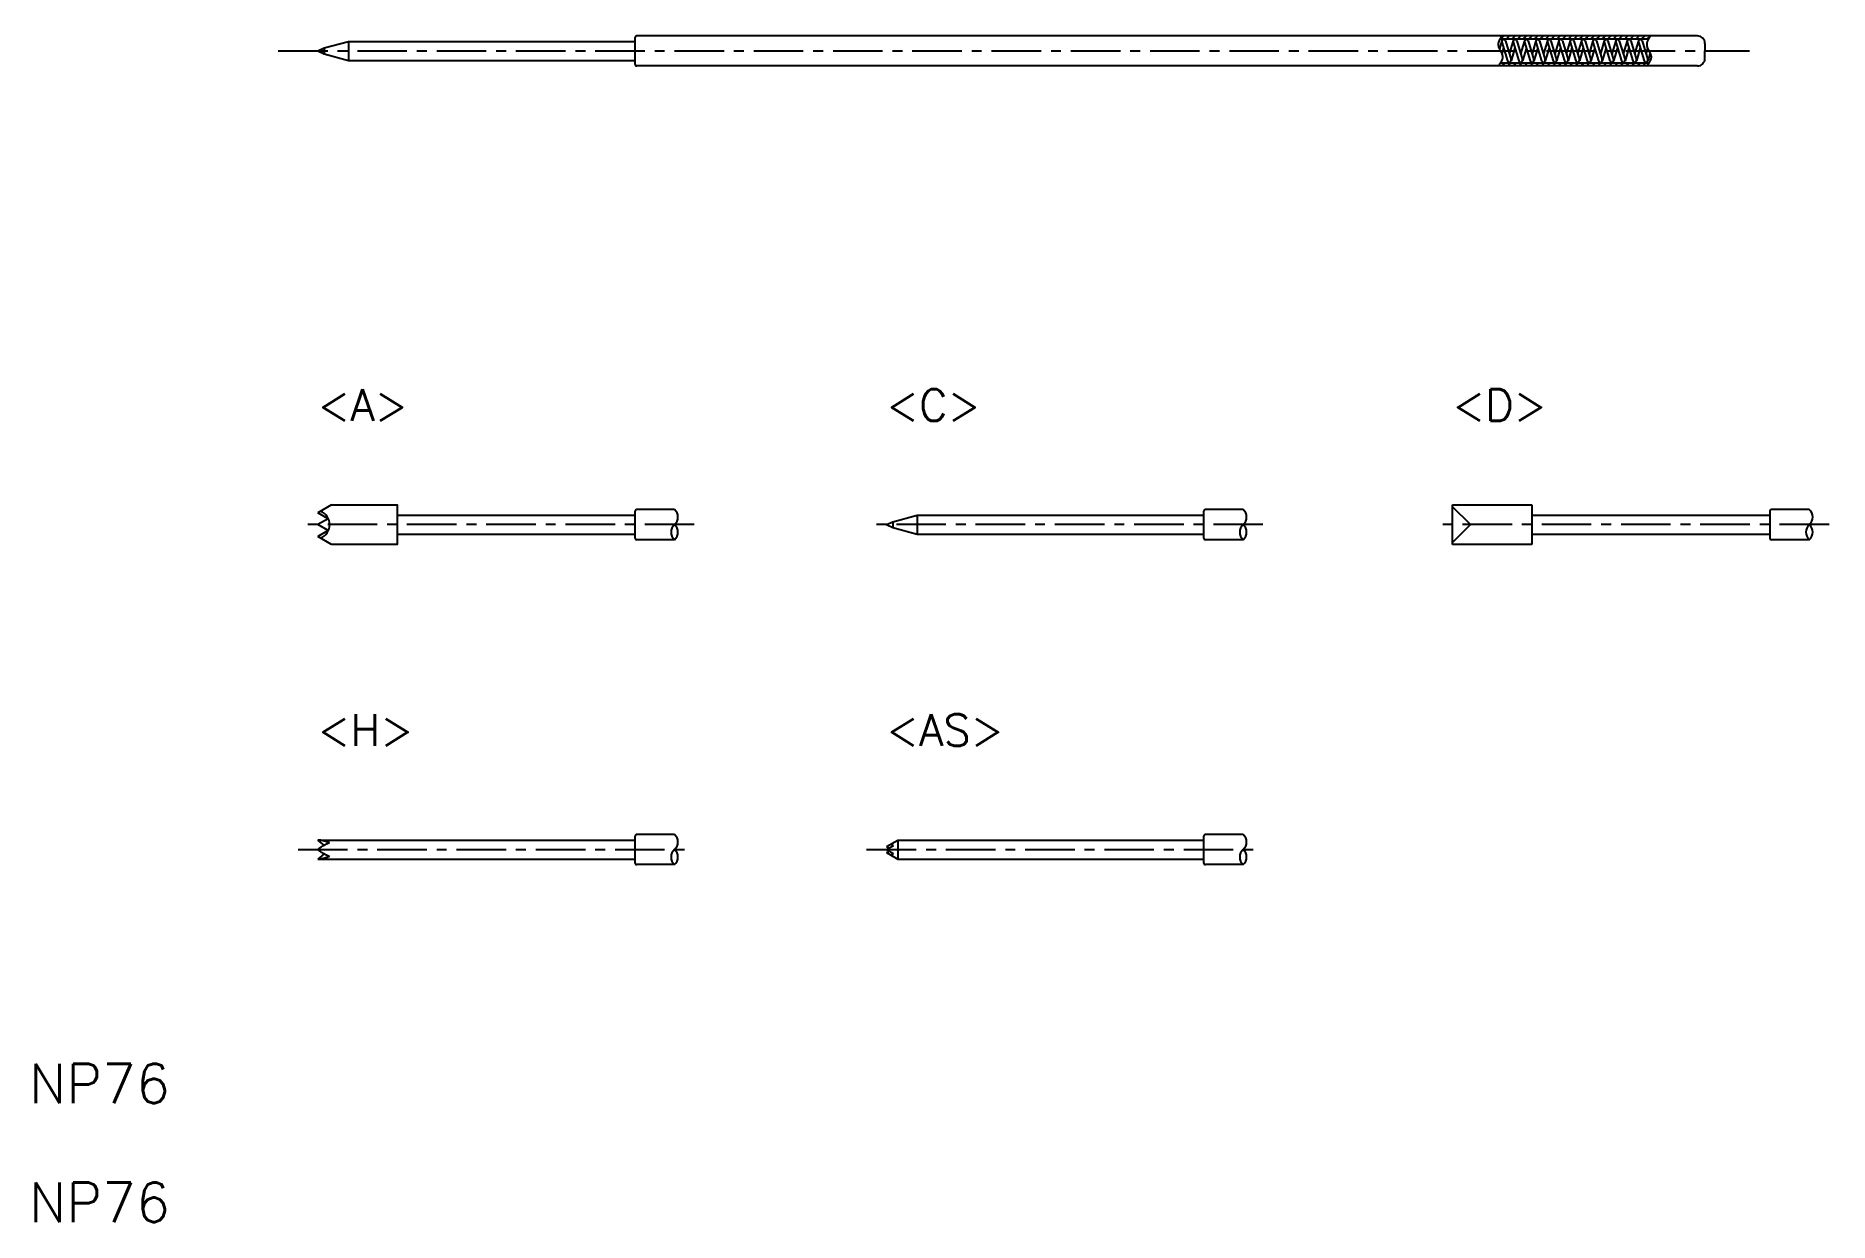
# Model space of a CAD drawing. Extents: x 58.4 to 103.7, y -12.7 to 17.3.
import ezdxf
from ezdxf.enums import TextEntityAlignment as Align

# ---------------------------------------------------------------- set-up
doc = ezdxf.new("R2010")
doc.units = 0
doc.linetypes.add('CENTER', pattern=[2, 1.25, -0.25, 0.25, -0.25])
doc.layers.get('0').update_dxf_attribs({"linetype": 'CONTINUOUS'})
doc.layers.add('CENTER', color=1, linetype='CENTER')
doc.styles.get("Standard").update_dxf_attribs({"font": 'txt.shx', "width": 0.7, "bigfont": 'bigfont.shx'})

# ---------------------------------------------------------------- blocks, each defined once
blk = doc.blocks.new('*X5')
at = {"color": 0, "linetype": 'CONTINUOUS'}
for p, q in [((201.818, 60.475), (201.943, 60.6)), ((202.043, 60.475), (202.168, 60.6)), ((202.267, 60.475), (202.392, 60.6)), ((202.492, 60.475), (202.617, 60.6)), ((202.716, 60.475), (202.841, 60.6)), ((202.941, 60.475), (203.066, 60.6)), ((203.165, 60.475), (203.29, 60.6)), ((203.39, 60.475), (203.515, 60.6)), ((203.614, 60.475), (203.739, 60.6)), ((203.839, 60.475), (203.964, 60.6)), ((204.063, 60.475), (204.188, 60.6)), ((204.288, 60.475), (204.413, 60.6)), ((204.512, 60.475), (204.637, 60.6)), ((204.737, 60.475), (204.862, 60.6)), ((204.961, 60.475), (205.086, 60.6)), ((205.186, 60.475), (205.311, 60.6)), ((205.41, 60.475), (205.535, 60.6)), ((205.635, 60.475), (205.76, 60.6)), ((205.859, 60.475), (205.984, 60.6)), ((206.084, 60.475), (206.209, 60.6)), ((206.308, 60.475), (206.433, 60.6)), ((206.533, 60.475), (206.658, 60.6)), ((206.757, 60.475), (206.882, 60.6)), ((206.982, 60.475), (207.107, 60.6)), ((207.206, 60.475), (207.331, 60.6)), ((207.431, 60.475), (207.556, 60.6)), ((207.655, 60.475), (207.78, 60.6)), ((201.866, 59.4), (201.991, 59.525)), ((202.09, 59.4), (202.215, 59.525)), ((202.315, 59.4), (202.44, 59.525)), ((202.539, 59.4), (202.664, 59.525)), ((202.764, 59.4), (202.889, 59.525)), ((202.988, 59.4), (203.113, 59.525)), ((203.213, 59.4), (203.338, 59.525)), ((203.437, 59.4), (203.562, 59.525)), ((203.662, 59.4), (203.787, 59.525)), ((203.886, 59.4), (204.011, 59.525)), ((204.111, 59.4), (204.236, 59.525)), ((204.335, 59.4), (204.46, 59.525)), ((204.56, 59.4), (204.685, 59.525)), ((204.784, 59.4), (204.909, 59.525)), ((205.009, 59.4), (205.134, 59.525)), ((205.233, 59.4), (205.358, 59.525)), ((205.458, 59.4), (205.583, 59.525)), ((205.682, 59.4), (205.807, 59.525)), ((205.907, 59.4), (206.032, 59.525)), ((206.131, 59.4), (206.256, 59.525)), ((206.356, 59.4), (206.481, 59.525)), ((206.58, 59.4), (206.705, 59.525)), ((206.805, 59.4), (206.93, 59.525)), ((207.029, 59.4), (207.154, 59.525)), ((207.254, 59.4), (207.379, 59.525)), ((207.478, 59.4), (207.603, 59.525))]:
    blk.add_line(p, q, dxfattribs=at)

msp = doc.modelspace()

# ---------------------------------------------------------------- linework, layer by layer
at = {"color": 7, "linetype": 'CONTINUOUS'}
for p, q in [((73.533, 17.215), (73.533, 16.555)), ((100.343, 17.265), (73.583, 17.265)), ((65.533, 16.885), (65.694, 16.96)), ((65.533, 16.885), (65.694, 16.81)), ((65.694, 16.96), (66.309, 17.125)), ((65.694, 16.96), (65.694, 16.81)), ((65.694, 16.81), (66.309, 16.645)), ((66.309, 17.125), (73.533, 17.125)), ((66.309, 17.125), (66.309, 16.645)), ((100.533, 17.075), (100.533, 16.885)), ((100.533, 16.695), (100.533, 16.885)), ((66.309, 16.645), (73.533, 16.645)), ((100.343, 16.505), (73.583, 16.505)), ((65.879, 5.426, 0.006), (65.533, 5.226, 0.006)), ((65.793, 5.076, 0.006), (65.533, 5.226, 0.006)), ((65.793, 5.076, 0.006), (65.533, 4.926, 0.006)), ((67.533, 5.166, 0.006), (73.533, 5.166, 0.006)), ((73.533, 5.256, 0.006), (73.533, 4.596, 0.006)), ((74.533, 5.306, 0.006), (73.583, 5.306, 0.006)), ((79.881, 4.926, 0.006), (80.042, 5.001, 0.006)), ((80.042, 5.001, 0.006), (80.658, 5.166, 0.006)), ((80.042, 5.001, 0.006), (80.042, 4.851, 0.006)), ((80.658, 5.166, 0.006), (80.658, 4.686, 0.006)), ((80.658, 5.166, 0.006), (87.881, 5.166, 0.006)), ((87.881, 5.256, 0.006), (87.881, 4.596, 0.006)), ((88.881, 5.306, 0.006), (87.931, 5.306, 0.006)), ((94.166, 5.426, 0.006), (96.166, 5.426, 0.006)), ((94.166, 4.426, 0.006), (94.166, 5.426, 0.006)), ((94.616, 4.926, 0.006), (94.166, 5.376, 0.006)), ((96.166, 5.426, 0.006), (96.166, 4.426, 0.006)), ((96.166, 5.166, 0.006), (102.166, 5.166, 0.006)), ((102.166, 5.256, 0.006), (102.166, 4.596, 0.006)), ((103.166, 5.306, 0.006), (102.216, 5.306, 0.006)), ((65.793, 4.776, 0.006), (65.533, 4.926, 0.006)), ((65.793, 4.776, 0.006), (65.533, 4.626, 0.006)), ((65.879, 4.426, 0.006), (65.533, 4.626, 0.006)), ((67.533, 4.686, 0.006), (73.533, 4.686, 0.006)), ((74.533, 4.546, 0.006), (73.583, 4.546, 0.006)), ((79.881, 4.926, 0.006), (80.042, 4.851, 0.006)), ((80.042, 4.851, 0.006), (80.658, 4.686, 0.006)), ((80.658, 4.686, 0.006), (87.881, 4.686, 0.006)), ((88.881, 4.546, 0.006), (87.931, 4.546, 0.006)), ((94.616, 4.926, 0.006), (94.166, 4.476, 0.006)), ((96.166, 4.686, 0.006), (102.166, 4.686, 0.006)), ((103.166, 4.546, 0.006), (102.216, 4.546, 0.006)), ((96.166, 4.426, 0.006), (94.166, 4.426, 0.006)), ((65.533, -3.035, 0.006), (73.533, -3.035, -0.026)), ((73.533, -2.945, 0.006), (73.533, -3.605, 0.006)), ((74.533, -2.895, 0.006), (73.583, -2.895, 0.006)), ((79.881, -3.2, 0.038), (80.167, -3.035, 0.037)), ((79.992, -3.136, 0.039), (80.057, -3.174, 0.039)), ((80.167, -3.035, 0.037), (80.167, -3.515, 0.037)), ((80.167, -3.035, 0.037), (87.881, -3.035, 0.006)), ((87.881, -2.945, 0.044), (87.881, -3.605, 0.044)), ((88.881, -2.895, 0.044), (87.931, -2.895, 0.044)), ((65.533, -3.515, 0.006), (73.533, -3.515, -0.026)), ((79.881, -3.275, 0.039), (80.057, -3.174, 0.039)), ((79.881, -3.2, 0.038), (79.946, -3.238, 0.037)), ((79.881, -3.275, 0.039), (80.057, -3.377, 0.039)), ((79.881, -3.35, 0.038), (79.946, -3.313, 0.037)), ((79.881, -3.35, 0.038), (80.167, -3.515, 0.037)), ((79.992, -3.415, 0.039), (80.057, -3.377, 0.039)), ((80.167, -3.515, 0.037), (87.881, -3.515, 0.006)), ((74.533, -3.655, 0.006), (73.583, -3.655, 0.006)), ((88.881, -3.655, 0.044), (87.931, -3.655, 0.044))]:
    msp.add_line(p, q, dxfattribs=at)
at = {"color": 3}
for p, q in [((95.406, 17.137), (95.346, 16.937)), ((95.36, 17.186), (99.108, 17.186)), ((95.406, 17.109), (95.55, 16.634)), ((95.452, 16.959), (95.407, 16.812)), ((95.497, 17.137), (95.641, 16.662)), ((95.694, 17.137), (95.595, 16.812)), ((95.739, 16.959), (95.641, 16.634)), ((95.694, 17.109), (95.837, 16.634)), ((95.785, 17.137), (95.928, 16.662)), ((95.981, 17.137), (95.883, 16.812)), ((96.027, 16.959), (95.928, 16.634)), ((95.981, 17.109), (96.125, 16.634)), ((96.072, 17.137), (96.216, 16.662)), ((96.269, 17.137), (96.17, 16.812)), ((96.314, 16.959), (96.216, 16.634)), ((96.269, 17.109), (96.412, 16.634)), ((96.36, 17.137), (96.503, 16.662)), ((96.556, 17.137), (96.458, 16.812)), ((96.602, 16.959), (96.503, 16.634)), ((96.556, 17.109), (96.7, 16.634)), ((96.647, 17.137), (96.791, 16.662)), ((96.844, 17.137), (96.745, 16.812)), ((96.889, 16.959), (96.791, 16.634)), ((96.844, 17.109), (96.987, 16.634)), ((96.935, 17.137), (97.078, 16.662)), ((97.131, 17.137), (97.033, 16.812)), ((97.177, 16.959), (97.078, 16.634)), ((97.131, 17.109), (97.275, 16.634)), ((97.222, 17.137), (97.366, 16.662)), ((97.419, 17.137), (97.32, 16.812)), ((97.464, 16.959), (97.366, 16.634)), ((97.419, 17.109), (97.562, 16.634)), ((97.51, 17.137), (97.653, 16.662)), ((97.706, 17.137), (97.608, 16.812)), ((97.752, 16.959), (97.653, 16.634)), ((97.706, 17.109), (97.85, 16.634)), ((97.797, 17.137), (97.941, 16.662)), ((97.994, 17.137), (97.895, 16.812)), ((98.039, 16.959), (97.941, 16.634)), ((97.994, 17.109), (98.137, 16.634)), ((98.085, 17.137), (98.228, 16.662)), ((98.281, 17.137), (98.183, 16.812)), ((98.327, 16.959), (98.228, 16.634)), ((98.281, 17.109), (98.425, 16.634)), ((98.372, 17.137), (98.516, 16.662)), ((98.569, 17.137), (98.47, 16.812)), ((98.614, 16.959), (98.516, 16.634)), ((98.569, 17.109), (98.712, 16.634)), ((98.66, 17.137), (98.803, 16.662)), ((98.856, 17.137), (98.758, 16.812)), ((98.902, 16.959), (98.803, 16.634)), ((98.856, 17.109), (99, 16.634)), ((98.947, 17.137), (99.091, 16.662)), ((99.087, 16.95), (99.045, 16.812)), ((99.149, 16.826), (99.091, 16.634)), ((95.372, 16.585), (99.119, 16.585))]:
    msp.add_line(p, q, dxfattribs=at)
at = {"color": 7, "linetype": 'CONTINUOUS', "extrusion": (-0.5, -0.612372, -0.612372)}
msp.add_line((65.695, -3.168, 0.006), (65.533, -3.035, 0.006), dxfattribs=at)
at = {"color": 7, "linetype": 'CONTINUOUS', "extrusion": (-0.5, 0.612372, -0.612372)}
msp.add_line((65.695, -3.383, 0.006), (65.533, -3.515, 0.006), dxfattribs=at)
at = {"color": 7, "linetype": 'CONTINUOUS'}
msp.add_lwpolyline([(65.879, 5.426), (67.533, 5.426), (67.533, 4.426), (65.879, 4.426)], dxfattribs=at)
at = {"color": 3}
for points in [[(95.41, 17.265, 0), (95.407, 17.261, 0), (95.405, 17.257, 0), (95.402, 17.253, 0), (95.399, 17.249, 0), (95.396, 17.245, 0), (95.394, 17.242, 0), (95.391, 17.238, 0), (95.389, 17.234, 0), (95.386, 17.23, 0), (95.384, 17.226, 0), (95.381, 17.222, 0), (95.379, 17.218, 0), (95.377, 17.214, 0), (95.374, 17.21, 0), (95.372, 17.206, 0), (95.369, 17.202, 0), (95.367, 17.198, 0), (95.365, 17.194, 0), (95.362, 17.19, 0), (95.36, 17.186, 0), (95.358, 17.182, 0), (95.356, 17.178, 0), (95.353, 17.174, 0), (95.351, 17.17, 0), (95.35, 17.166, 0), (95.348, 17.162, 0), (95.345, 17.158, 0), (95.343, 17.154, 0), (95.341, 17.15, 0), (95.34, 17.146, 0), (95.338, 17.142, 0), (95.336, 17.138, 0), (95.334, 17.134, 0), (95.333, 17.13, 0), (95.331, 17.126, 0), (95.33, 17.122, 0), (95.329, 17.118, 0), (95.327, 17.114, 0), (95.326, 17.11, 0), (95.324, 17.106, 0), (95.324, 17.102, 0), (95.322, 17.098, 0), (95.321, 17.094, 0), (95.32, 17.09, 0), (95.319, 17.086, 0), (95.319, 17.082, 0), (95.318, 17.078, 0), (95.317, 17.074, 0), (95.317, 17.07, 0), (95.316, 17.066, 0), (95.316, 17.062, 0), (95.315, 17.058, 0), (95.315, 17.054, 0), (95.315, 17.05, 0), (95.315, 17.046, 0), (95.315, 17.042, 0), (95.315, 17.038, 0), (95.315, 17.034, 0), (95.316, 17.03, 0), (95.317, 17.026, 0), (95.317, 17.022, 0), (95.317, 17.018, 0), (95.319, 17.014, 0), (95.319, 17.01, 0), (95.32, 17.006, 0), (95.321, 17.002, 0), (95.322, 16.998, 0), (95.323, 16.993, 0), (95.324, 16.989, 0), (95.326, 16.985, 0), (95.327, 16.981, 0), (95.329, 16.977, 0), (95.33, 16.973, 0), (95.331, 16.969, 0), (95.333, 16.965, 0), (95.334, 16.961, 0), (95.336, 16.957, 0), (95.338, 16.953, 0), (95.34, 16.949, 0), (95.342, 16.945, 0), (95.344, 16.941, 0), (95.346, 16.937, 0), (95.348, 16.933, 0), (95.35, 16.929, 0), (95.351, 16.925, 0), (95.353, 16.921, 0), (95.355, 16.916, 0), (95.357, 16.912, 0), (95.36, 16.908, 0), (95.362, 16.904, 0), (95.364, 16.9, 0), (95.366, 16.896, 0), (95.368, 16.892, 0), (95.37, 16.888, 0), (95.372, 16.884, 0), (95.374, 16.88, 0), (95.376, 16.876, 0), (95.379, 16.872, 0), (95.381, 16.868, 0), (95.383, 16.864, 0), (95.385, 16.86, 0), (95.387, 16.856, 0), (95.389, 16.852, 0), (95.391, 16.848, 0), (95.393, 16.844, 0), (95.395, 16.84, 0), (95.396, 16.835, 0), (95.398, 16.831, 0), (95.4, 16.827, 0), (95.402, 16.823, 0), (95.404, 16.819, 0), (95.405, 16.815, 0), (95.407, 16.811, 0), (95.409, 16.807, 0), (95.41, 16.803, 0), (95.412, 16.799, 0), (95.414, 16.795, 0), (95.415, 16.791, 0), (95.416, 16.787, 0), (95.417, 16.783, 0), (95.418, 16.779, 0), (95.419, 16.775, 0), (95.421, 16.771, 0), (95.421, 16.767, 0), (95.422, 16.763, 0), (95.423, 16.759, 0), (95.424, 16.755, 0), (95.424, 16.751, 0), (95.424, 16.747, 0), (95.425, 16.743, 0), (95.425, 16.739, 0), (95.426, 16.735, 0), (95.426, 16.731, 0), (95.426, 16.727, 0), (95.426, 16.723, 0), (95.425, 16.719, 0), (95.425, 16.716, 0), (95.424, 16.712, 0), (95.424, 16.708, 0), (95.423, 16.704, 0), (95.422, 16.7, 0), (95.422, 16.696, 0), (95.421, 16.692, 0), (95.42, 16.688, 0), (95.419, 16.684, 0), (95.418, 16.68, 0), (95.417, 16.676, 0), (95.415, 16.672, 0), (95.414, 16.668, 0), (95.413, 16.664, 0), (95.412, 16.66, 0), (95.41, 16.657, 0), (95.408, 16.653, 0), (95.407, 16.649, 0), (95.405, 16.645, 0), (95.403, 16.641, 0), (95.402, 16.637, 0), (95.4, 16.633, 0), (95.398, 16.629, 0), (95.396, 16.625, 0), (95.393, 16.622, 0), (95.391, 16.618, 0), (95.389, 16.614, 0), (95.387, 16.61, 0), (95.385, 16.606, 0), (95.383, 16.602, 0), (95.38, 16.598, 0), (95.378, 16.594, 0), (95.376, 16.59, 0), (95.373, 16.587, 0), (95.37, 16.583, 0), (95.368, 16.579, 0), (95.365, 16.575, 0), (95.363, 16.571, 0), (95.36, 16.567, 0), (95.357, 16.563, 0), (95.355, 16.559, 0), (95.352, 16.556, 0), (95.35, 16.552, 0), (95.346, 16.548, 0), (95.344, 16.544, 0), (95.341, 16.54, 0), (95.338, 16.536, 0), (95.336, 16.532, 0), (95.332, 16.529, 0), (95.33, 16.525, 0), (95.327, 16.521, 0), (95.324, 16.517, 0), (95.321, 16.513, 0), (95.319, 16.509, 0), (95.315, 16.505, 0)], [(99.157, 17.265, 0), (99.155, 17.261, 0), (99.152, 17.257, 0), (99.15, 17.253, 0), (99.147, 17.249, 0), (99.145, 17.245, 0), (99.142, 17.242, 0), (99.139, 17.238, 0), (99.137, 17.234, 0), (99.134, 17.23, 0), (99.132, 17.226, 0), (99.129, 17.222, 0), (99.127, 17.218, 0), (99.124, 17.214, 0), (99.122, 17.21, 0), (99.119, 17.206, 0), (99.117, 17.202, 0), (99.115, 17.198, 0), (99.112, 17.194, 0), (99.11, 17.19, 0), (99.108, 17.186, 0), (99.106, 17.182, 0), (99.103, 17.178, 0), (99.101, 17.174, 0), (99.099, 17.17, 0), (99.097, 17.166, 0), (99.095, 17.162, 0), (99.093, 17.158, 0), (99.091, 17.154, 0), (99.089, 17.15, 0), (99.088, 17.146, 0), (99.086, 17.142, 0), (99.084, 17.138, 0), (99.082, 17.134, 0), (99.081, 17.13, 0), (99.079, 17.126, 0), (99.077, 17.122, 0), (99.076, 17.118, 0), (99.075, 17.114, 0), (99.074, 17.11, 0), (99.072, 17.106, 0), (99.071, 17.102, 0), (99.07, 17.098, 0), (99.069, 17.094, 0), (99.068, 17.09, 0), (99.067, 17.086, 0), (99.066, 17.082, 0), (99.065, 17.078, 0), (99.065, 17.074, 0), (99.064, 17.07, 0), (99.064, 17.066, 0), (99.063, 17.062, 0), (99.063, 17.058, 0), (99.063, 17.054, 0), (99.063, 17.05, 0), (99.063, 17.046, 0), (99.063, 17.042, 0), (99.063, 17.038, 0), (99.063, 17.034, 0), (99.063, 17.03, 0), (99.064, 17.026, 0), (99.065, 17.022, 0), (99.065, 17.018, 0), (99.066, 17.014, 0), (99.067, 17.01, 0), (99.068, 17.006, 0), (99.069, 17.002, 0), (99.07, 16.998, 0), (99.071, 16.993, 0), (99.072, 16.989, 0), (99.074, 16.985, 0), (99.075, 16.981, 0), (99.076, 16.977, 0), (99.077, 16.973, 0), (99.079, 16.969, 0), (99.081, 16.965, 0), (99.082, 16.961, 0), (99.084, 16.957, 0), (99.086, 16.953, 0), (99.088, 16.949, 0), (99.089, 16.945, 0), (99.091, 16.941, 0), (99.093, 16.937, 0), (99.095, 16.933, 0), (99.097, 16.929, 0), (99.099, 16.925, 0), (99.101, 16.921, 0), (99.103, 16.916, 0), (99.105, 16.912, 0), (99.107, 16.908, 0), (99.109, 16.904, 0), (99.112, 16.9, 0), (99.113, 16.896, 0), (99.115, 16.892, 0), (99.118, 16.888, 0), (99.12, 16.884, 0), (99.122, 16.88, 0), (99.124, 16.876, 0), (99.126, 16.872, 0), (99.128, 16.868, 0), (99.131, 16.864, 0), (99.132, 16.86, 0), (99.134, 16.856, 0), (99.136, 16.852, 0), (99.138, 16.848, 0), (99.141, 16.844, 0), (99.143, 16.84, 0), (99.145, 16.835, 0), (99.146, 16.831, 0), (99.148, 16.827, 0), (99.15, 16.823, 0), (99.151, 16.819, 0), (99.153, 16.815, 0), (99.155, 16.811, 0), (99.157, 16.807, 0), (99.158, 16.803, 0), (99.16, 16.799, 0), (99.161, 16.795, 0), (99.162, 16.791, 0), (99.164, 16.787, 0), (99.165, 16.783, 0), (99.166, 16.779, 0), (99.167, 16.775, 0), (99.168, 16.771, 0), (99.169, 16.767, 0), (99.17, 16.763, 0), (99.17, 16.759, 0), (99.171, 16.755, 0), (99.172, 16.751, 0), (99.172, 16.747, 0), (99.172, 16.743, 0), (99.173, 16.739, 0), (99.173, 16.735, 0), (99.173, 16.731, 0), (99.173, 16.727, 0), (99.173, 16.723, 0), (99.173, 16.719, 0), (99.172, 16.716, 0), (99.172, 16.712, 0), (99.172, 16.708, 0), (99.171, 16.704, 0), (99.17, 16.7, 0), (99.17, 16.696, 0), (99.169, 16.692, 0), (99.168, 16.688, 0), (99.167, 16.684, 0), (99.166, 16.68, 0), (99.165, 16.676, 0), (99.164, 16.672, 0), (99.162, 16.668, 0), (99.161, 16.664, 0), (99.159, 16.66, 0), (99.158, 16.657, 0), (99.156, 16.653, 0), (99.155, 16.649, 0), (99.153, 16.645, 0), (99.151, 16.641, 0), (99.149, 16.637, 0), (99.147, 16.633, 0), (99.145, 16.629, 0), (99.143, 16.625, 0), (99.141, 16.622, 0), (99.139, 16.618, 0), (99.137, 16.614, 0), (99.135, 16.61, 0), (99.132, 16.606, 0), (99.13, 16.602, 0), (99.128, 16.598, 0), (99.126, 16.594, 0), (99.123, 16.59, 0), (99.12, 16.587, 0), (99.118, 16.583, 0), (99.115, 16.579, 0), (99.113, 16.575, 0), (99.11, 16.571, 0), (99.108, 16.567, 0), (99.105, 16.563, 0), (99.103, 16.559, 0), (99.1, 16.556, 0), (99.097, 16.552, 0), (99.094, 16.548, 0), (99.091, 16.544, 0), (99.089, 16.54, 0), (99.086, 16.536, 0), (99.083, 16.532, 0), (99.081, 16.529, 0), (99.077, 16.525, 0), (99.075, 16.521, 0), (99.072, 16.517, 0), (99.069, 16.513, 0), (99.066, 16.509, 0), (99.063, 16.505, 0)]]:
    msp.add_polyline3d(points, dxfattribs=at)
at = {"color": 7, "linetype": 'CONTINUOUS'}
for points in [[(65.826, -3.106, 0.175), (65.823, -3.107, 0.177), (65.82, -3.109, 0.178), (65.816, -3.11, 0.18), (65.813, -3.112, 0.181), (65.809, -3.113, 0.183), (65.805, -3.115, 0.184), (65.802, -3.116, 0.185), (65.798, -3.118, 0.187), (65.794, -3.119, 0.188), (65.791, -3.121, 0.189), (65.787, -3.123, 0.191), (65.784, -3.124, 0.192), (65.78, -3.126, 0.193), (65.776, -3.127, 0.195), (65.773, -3.129, 0.196), (65.769, -3.131, 0.197), (65.766, -3.132, 0.198), (65.762, -3.134, 0.2), (65.759, -3.136, 0.201), (65.755, -3.137, 0.202), (65.752, -3.139, 0.203), (65.748, -3.141, 0.204), (65.744, -3.143, 0.206), (65.741, -3.144, 0.207), (65.738, -3.146, 0.208), (65.734, -3.148, 0.209), (65.73, -3.15, 0.21), (65.727, -3.151, 0.211), (65.724, -3.153, 0.212), (65.72, -3.155, 0.213), (65.717, -3.157, 0.214), (65.713, -3.159, 0.215), (65.71, -3.16, 0.216), (65.706, -3.162, 0.217), (65.703, -3.164, 0.218), (65.699, -3.166, 0.219), (65.696, -3.168, 0.22), (65.692, -3.17, 0.221), (65.689, -3.172, 0.222), (65.686, -3.173, 0.223), (65.682, -3.175, 0.224), (65.679, -3.177, 0.225), (65.676, -3.179, 0.225), (65.672, -3.181, 0.226), (65.669, -3.183, 0.227), (65.665, -3.185, 0.228), (65.662, -3.187, 0.229), (65.659, -3.189, 0.229), (65.656, -3.191, 0.23), (65.653, -3.193, 0.231), (65.649, -3.194, 0.232), (65.646, -3.196, 0.232), (65.643, -3.198, 0.233), (65.64, -3.2, 0.234), (65.637, -3.202, 0.234), (65.633, -3.204, 0.235), (65.63, -3.206, 0.236), (65.627, -3.208, 0.236), (65.624, -3.21, 0.237), (65.621, -3.212, 0.237), (65.617, -3.214, 0.238), (65.614, -3.216, 0.238), (65.611, -3.218, 0.239), (65.608, -3.22, 0.239), (65.605, -3.222, 0.24), (65.602, -3.224, 0.24), (65.599, -3.226, 0.241), (65.596, -3.228, 0.241), (65.593, -3.23, 0.241), (65.59, -3.233, 0.242), (65.587, -3.235, 0.242), (65.584, -3.237, 0.243), (65.581, -3.239, 0.243), (65.578, -3.241, 0.243), (65.576, -3.243, 0.243), (65.573, -3.245, 0.244), (65.57, -3.247, 0.244), (65.567, -3.249, 0.244), (65.564, -3.251, 0.244), (65.562, -3.253, 0.245), (65.559, -3.255, 0.245), (65.556, -3.257, 0.245), (65.553, -3.259, 0.245), (65.55, -3.261, 0.245), (65.548, -3.263, 0.245), (65.545, -3.265, 0.246), (65.543, -3.268, 0.246), (65.54, -3.27, 0.246), (65.537, -3.272, 0.246), (65.535, -3.274, 0.246), (65.533, -3.275, 0.246)], [(65.826, -3.106, -0.164), (65.823, -3.104, -0.163), (65.82, -3.103, -0.161), (65.816, -3.101, -0.16), (65.813, -3.1, -0.158), (65.809, -3.099, -0.156), (65.805, -3.097, -0.155), (65.802, -3.096, -0.153), (65.798, -3.094, -0.152), (65.794, -3.093, -0.15), (65.791, -3.092, -0.149), (65.787, -3.09, -0.147), (65.784, -3.089, -0.145), (65.78, -3.088, -0.144), (65.776, -3.086, -0.142), (65.773, -3.085, -0.141), (65.769, -3.084, -0.139), (65.766, -3.083, -0.137), (65.762, -3.081, -0.136), (65.759, -3.08, -0.134), (65.755, -3.079, -0.132), (65.752, -3.078, -0.131), (65.748, -3.077, -0.129), (65.744, -3.076, -0.127), (65.741, -3.074, -0.125), (65.738, -3.073, -0.124), (65.734, -3.072, -0.122), (65.73, -3.071, -0.12), (65.727, -3.07, -0.118), (65.724, -3.069, -0.117), (65.72, -3.068, -0.115), (65.717, -3.067, -0.113), (65.713, -3.066, -0.111), (65.71, -3.065, -0.109), (65.706, -3.064, -0.108), (65.703, -3.063, -0.106), (65.699, -3.062, -0.104), (65.696, -3.061, -0.102), (65.692, -3.06, -0.1), (65.689, -3.059, -0.098), (65.686, -3.058, -0.096), (65.682, -3.057, -0.094), (65.679, -3.057, -0.093), (65.676, -3.056, -0.091), (65.672, -3.055, -0.089), (65.669, -3.054, -0.087), (65.665, -3.053, -0.085), (65.662, -3.052, -0.083), (65.659, -3.052, -0.081), (65.656, -3.051, -0.079), (65.653, -3.05, -0.077), (65.649, -3.05, -0.075), (65.646, -3.049, -0.073), (65.643, -3.048, -0.071), (65.64, -3.048, -0.069), (65.637, -3.047, -0.067), (65.633, -3.046, -0.065), (65.63, -3.046, -0.063), (65.627, -3.045, -0.061), (65.624, -3.044, -0.059), (65.621, -3.044, -0.057), (65.617, -3.043, -0.055), (65.614, -3.043, -0.053), (65.611, -3.042, -0.051), (65.608, -3.042, -0.049), (65.605, -3.041, -0.047), (65.602, -3.041, -0.045), (65.599, -3.041, -0.043), (65.596, -3.04, -0.041), (65.593, -3.04, -0.039), (65.59, -3.039, -0.037), (65.587, -3.039, -0.035), (65.584, -3.039, -0.033), (65.581, -3.038, -0.031), (65.578, -3.038, -0.029), (65.576, -3.038, -0.027), (65.573, -3.037, -0.025), (65.57, -3.037, -0.023), (65.567, -3.037, -0.021), (65.564, -3.037, -0.019), (65.562, -3.036, -0.017), (65.559, -3.036, -0.015), (65.556, -3.036, -0.013), (65.553, -3.036, -0.01), (65.55, -3.036, -0.008), (65.548, -3.036, -0.006), (65.545, -3.036, -0.004), (65.543, -3.036, -0.002), (65.54, -3.036, 0), (65.537, -3.036, 0.002), (65.535, -3.035, 0.004)], [(65.533, -3.275, 0.246), (65.535, -3.277, 0.246), (65.537, -3.279, 0.246), (65.54, -3.281, 0.246), (65.543, -3.283, 0.246), (65.545, -3.285, 0.246), (65.548, -3.287, 0.245), (65.55, -3.29, 0.245), (65.553, -3.292, 0.245), (65.556, -3.294, 0.245), (65.559, -3.296, 0.245), (65.562, -3.298, 0.245), (65.564, -3.3, 0.244), (65.567, -3.302, 0.244), (65.57, -3.304, 0.244), (65.573, -3.306, 0.244), (65.576, -3.308, 0.243), (65.578, -3.31, 0.243), (65.581, -3.312, 0.243), (65.584, -3.314, 0.243), (65.587, -3.316, 0.242), (65.59, -3.318, 0.242), (65.593, -3.32, 0.241), (65.596, -3.322, 0.241), (65.599, -3.325, 0.241), (65.602, -3.327, 0.24), (65.605, -3.329, 0.24), (65.608, -3.331, 0.239), (65.611, -3.333, 0.239), (65.614, -3.335, 0.238), (65.617, -3.337, 0.238), (65.621, -3.339, 0.237), (65.624, -3.341, 0.237), (65.627, -3.343, 0.236), (65.63, -3.345, 0.236), (65.633, -3.347, 0.235), (65.637, -3.349, 0.234), (65.64, -3.351, 0.234), (65.643, -3.353, 0.233), (65.646, -3.354, 0.232), (65.649, -3.356, 0.232), (65.653, -3.358, 0.231), (65.656, -3.36, 0.23), (65.659, -3.362, 0.229), (65.662, -3.364, 0.229), (65.665, -3.366, 0.228), (65.669, -3.368, 0.227), (65.672, -3.37, 0.226), (65.676, -3.372, 0.225), (65.679, -3.374, 0.225), (65.682, -3.376, 0.224), (65.686, -3.378, 0.223), (65.689, -3.379, 0.222), (65.692, -3.381, 0.221), (65.696, -3.383, 0.22), (65.699, -3.385, 0.219), (65.703, -3.387, 0.218), (65.706, -3.389, 0.217), (65.71, -3.39, 0.216), (65.713, -3.392, 0.215), (65.717, -3.394, 0.214), (65.72, -3.396, 0.213), (65.724, -3.398, 0.212), (65.727, -3.4, 0.211), (65.73, -3.401, 0.21), (65.734, -3.403, 0.209), (65.738, -3.405, 0.208), (65.741, -3.407, 0.207), (65.744, -3.408, 0.206), (65.748, -3.41, 0.204), (65.752, -3.412, 0.203), (65.755, -3.413, 0.202), (65.759, -3.415, 0.201), (65.762, -3.417, 0.2), (65.766, -3.418, 0.198), (65.769, -3.42, 0.197), (65.773, -3.422, 0.196), (65.776, -3.423, 0.195), (65.78, -3.425, 0.193), (65.784, -3.427, 0.192), (65.787, -3.428, 0.191), (65.791, -3.43, 0.189), (65.794, -3.431, 0.188), (65.798, -3.433, 0.187), (65.802, -3.435, 0.185), (65.805, -3.436, 0.184), (65.809, -3.438, 0.183), (65.813, -3.439, 0.181), (65.816, -3.441, 0.18), (65.82, -3.442, 0.178), (65.823, -3.444, 0.177), (65.826, -3.445, 0.175)], [(65.533, -3.515, 0.006), (65.535, -3.515, 0.004), (65.537, -3.515, 0.002), (65.54, -3.515, 0), (65.543, -3.515, -0.002), (65.545, -3.515, -0.004), (65.548, -3.515, -0.006), (65.55, -3.515, -0.008), (65.553, -3.515, -0.01), (65.556, -3.515, -0.013), (65.559, -3.515, -0.015), (65.562, -3.514, -0.017), (65.564, -3.514, -0.019), (65.567, -3.514, -0.021), (65.57, -3.514, -0.023), (65.573, -3.513, -0.025), (65.576, -3.513, -0.027), (65.578, -3.513, -0.029), (65.581, -3.513, -0.031), (65.584, -3.512, -0.033), (65.587, -3.512, -0.035), (65.59, -3.512, -0.037), (65.593, -3.511, -0.039), (65.596, -3.511, -0.041), (65.599, -3.51, -0.043), (65.602, -3.51, -0.045), (65.605, -3.51, -0.047), (65.608, -3.509, -0.049), (65.611, -3.509, -0.051), (65.614, -3.508, -0.053), (65.617, -3.508, -0.055), (65.621, -3.507, -0.057), (65.624, -3.506, -0.059), (65.627, -3.506, -0.061), (65.63, -3.505, -0.063), (65.633, -3.505, -0.065), (65.637, -3.504, -0.067), (65.64, -3.503, -0.069), (65.643, -3.503, -0.071), (65.646, -3.502, -0.073), (65.649, -3.501, -0.075), (65.653, -3.501, -0.077), (65.656, -3.5, -0.079), (65.659, -3.499, -0.081), (65.662, -3.498, -0.083), (65.665, -3.498, -0.085), (65.669, -3.497, -0.087), (65.672, -3.496, -0.089), (65.676, -3.495, -0.091), (65.679, -3.494, -0.093), (65.682, -3.494, -0.094), (65.686, -3.493, -0.096), (65.689, -3.492, -0.098), (65.692, -3.491, -0.1), (65.696, -3.49, -0.102), (65.699, -3.489, -0.104), (65.703, -3.488, -0.106), (65.706, -3.487, -0.108), (65.71, -3.486, -0.109), (65.713, -3.485, -0.111), (65.717, -3.484, -0.113), (65.72, -3.483, -0.115), (65.724, -3.482, -0.117), (65.727, -3.481, -0.118), (65.73, -3.48, -0.12), (65.734, -3.479, -0.122), (65.738, -3.478, -0.124), (65.741, -3.476, -0.125), (65.744, -3.475, -0.127), (65.748, -3.474, -0.129), (65.752, -3.473, -0.131), (65.755, -3.472, -0.132), (65.759, -3.471, -0.134), (65.762, -3.469, -0.136), (65.766, -3.468, -0.137), (65.769, -3.467, -0.139), (65.773, -3.466, -0.141), (65.776, -3.464, -0.142), (65.78, -3.463, -0.144), (65.784, -3.462, -0.145), (65.787, -3.461, -0.147), (65.791, -3.459, -0.149), (65.794, -3.458, -0.15), (65.798, -3.457, -0.152), (65.802, -3.455, -0.153), (65.805, -3.454, -0.155), (65.809, -3.452, -0.156), (65.813, -3.451, -0.158), (65.816, -3.449, -0.16), (65.82, -3.448, -0.161), (65.823, -3.447, -0.163), (65.826, -3.445, -0.164)]]:
    msp.add_polyline3d(points, dxfattribs=at)
for centre, radius, start, end in [((73.583, 17.215), 0.05, 90, 180), ((100.343, 17.075), 0.19, 0, 90), ((73.583, 16.555), 0.05, 180, 270), ((100.343, 16.695), 0.19, 270, 0), ((65.461, 4.926, 0.006), 0.372, 292.9382, 67.0618), ((73.583, 5.256, 0.006), 0.05, 90, 180), ((74.373, 5.116, 0.006), 0.248, 310.0928, 49.9072), ((87.931, 5.256, 0.006), 0.05, 90, 180), ((88.721, 5.116, 0.006), 0.248, 310.0928, 49.9072), ((102.216, 5.256, 0.006), 0.05, 90, 180), ((103.006, 5.116, 0.006), 0.248, 310.0928, 49.9072), ((73.583, 4.596, 0.006), 0.05, 180, 270), ((74.693, 4.736, 0.006), 0.248, 130.0928, 229.9072), ((74.373, 4.736, 0.006), 0.248, 310.0928, 49.9072), ((87.931, 4.596, 0.006), 0.05, 180, 270), ((89.041, 4.736, 0.006), 0.248, 130.0928, 229.9072), ((88.721, 4.736, 0.006), 0.248, 310.0928, 49.9072), ((102.216, 4.596, 0.006), 0.05, 180, 270), ((103.326, 4.736, 0.006), 0.248, 130.0928, 229.9072), ((103.006, 4.736, 0.006), 0.248, 310.0928, 49.9072), ((73.583, -2.945, 0.006), 0.05, 90, 180), ((74.373, -3.085, 0.006), 0.248, 310.0928, 49.9072), ((87.931, -2.945, 0.044), 0.05, 90, 180), ((88.721, -3.085, 0.044), 0.248, 310.0928, 49.9072), ((73.583, -3.605, 0.006), 0.05, 180, 270), ((74.693, -3.465, 0.006), 0.248, 130.0928, 229.9072), ((74.373, -3.465, 0.006), 0.248, 310.0928, 49.9072), ((87.931, -3.605, 0.044), 0.05, 180, 270), ((89.041, -3.465, 0.044), 0.248, 130.0928, 229.9072), ((88.721, -3.465, 0.044), 0.248, 310.0928, 49.9072)]:
    msp.add_arc(centre, radius, start, end, dxfattribs=at)
at = {"color": 3}
for centre, start, end in [((95.452, 17.123), 16.8375, 196.8375), ((95.739, 17.123), 16.8375, 196.8375), ((96.027, 17.123), 16.8375, 196.8375), ((96.314, 17.123), 16.8375, 196.8375), ((96.602, 17.123), 16.8375, 196.8375), ((96.889, 17.123), 16.8375, 196.8375), ((97.177, 17.123), 16.8375, 196.8375), ((97.464, 17.123), 16.8375, 196.8375), ((97.752, 17.123), 16.8375, 196.8375), ((98.039, 17.123), 16.8375, 196.8375), ((98.327, 17.123), 16.8375, 196.8375), ((98.614, 17.123), 16.8375, 196.8375), ((98.902, 17.123), 16.8375, 196.8375), ((95.595, 16.648), 196.8375, 16.8375), ((95.883, 16.648), 196.8375, 16.8375), ((96.17, 16.648), 196.8375, 16.8375), ((96.458, 16.648), 196.8375, 16.8375), ((96.745, 16.648), 196.8375, 16.8375), ((97.033, 16.648), 196.8375, 16.8375), ((97.32, 16.648), 196.8375, 16.8375), ((97.608, 16.648), 196.8375, 16.8375), ((97.895, 16.648), 196.8375, 16.8375), ((98.183, 16.648), 196.8375, 16.8375), ((98.47, 16.648), 196.8375, 16.8375), ((98.758, 16.648), 196.8375, 16.8375), ((99.045, 16.648), 196.8375, 16.8375)]:
    msp.add_arc(centre, 0.0475, start, end, dxfattribs=at)
at = {"layer": 'CENTER', "color": 1, "linetype": 'CENTER'}
for p, q in [((64.533, 16.885), (101.661, 16.885)), ((75.033, 4.926, 0.006), (65.033, 4.926, 0.006)), ((89.381, 4.926, 0.006), (79.381, 4.926, 0.006)), ((103.666, 4.926, 0.006), (93.666, 4.926, 0.006)), ((65.033, -3.275, 0.006), (75.033, -3.275, -0.026)), ((79.381, -3.275, 0.044), (89.381, -3.275, 0.012))]:
    msp.add_line(p, q, dxfattribs=at)

# ---------------------------------------------------------------- block references
at = {"color": 3, "xscale": 0.63333333333334, "yscale": 0.6333333333333471, "zscale": 0.6333333333333468}
msp.add_blockref('*X5', (-32.437, -21.115), dxfattribs=at)

# ---------------------------------------------------------------- texts
at = {"color": 7, "linetype": 'CONTINUOUS'}
for s, p in [('<A>', (65.533, 7.944, 0.006)), ('<C>', (79.881, 7.944, 0.038)), ('<D>', (94.166, 7.944, 0.006)), ('<H>', (65.533, -0.258, 0.006)), ('<AS>', (79.881, -0.258, 0.038))]:
    msp.add_text(s, height=0.8, dxfattribs=at).set_placement(p, align=Align.MIDDLE_LEFT)
for p in [(58.247, -9.681), (58.247, -12.681)]:
    msp.add_text('NP76', height=1, dxfattribs=at).set_placement(p)

doc.saveas('drawing.dxf')
